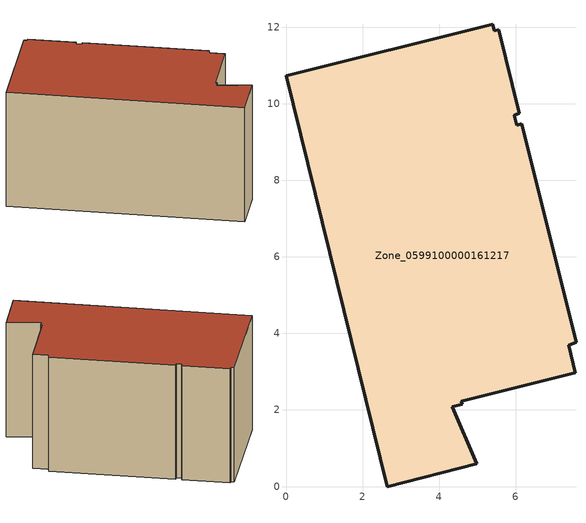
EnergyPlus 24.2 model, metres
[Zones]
Zone_0599100000161217
 floor ground (C_G): 5.96,9.7 6.02,9.44 6.16,9.47 7.58,3.77 7.39,3.69 7.56,2.97 4.58,2.23 4.6,2.15 4.34,2.09 4.98,0.6 2.65,0 0,10.73 5.4,12.07 5.44,11.91 5.55,11.94 6.09,9.75 z0
 wall outside (C_F): 4.34,2.09 4.6,2.15 4.58,2.23 7.56,2.97 7.39,3.69 7.58,3.77 6.16,9.47 6.02,9.44 5.96,9.7 6.09,9.75 5.55,11.94 5.44,11.91 5.4,12.07 0,10.73 2.65,0 4.98,0.6 4.34,2.09 z0:5.79
 roof outside (C_R): 5.55,11.94 5.44,11.91 5.4,12.07 0,10.73 2.65,0 4.98,0.6 4.34,2.09 4.6,2.15 4.58,2.23 7.56,2.97 7.39,3.69 7.58,3.77 6.16,9.47 6.02,9.44 5.96,9.7 6.09,9.75 z5.79
[BUILDING]
Pand.0599100000161217: North Axis=0; Terrain=City; Loads Convergence Tolerance Value=0.04; Temperature Convergence Tolerance Value=0.4; Solar Distribution=FullExterior; Maximum Number of Warmup Days=25; Minimum Number of Warmup Days=1
[Site:Location]
Rotterdam.The.Hague.AP_ZH_NLD Design_Conditions: Latitude=51.96; Longitude=4.45; Time Zone=1; Elevation=-4.5
[SITE:GROUNDTEMPERATURE:BUILDINGSURFACE]
18, 18, 18, 18, 18, 18, 18, 18, 18, 18, 18, 18
[MATERIAL] Thermal Absorptance=0.9; Solar Absorptance=0.7; Visible Absorptance=0.7
Name | Roughness | Thickness | Conductivity | Density | Specific Heat
G.TC.1975-1991 | MediumSmooth | 0.15 | 0.288461 | 540 | 1210
F.TC.1975-1991 | Rough | 0.3 | 0.230769 | 1920 | 840
R.TC.1975-1991 | MediumRough | 0.2 | 0.153846 | 1500 | 1000
[CONSTRUCTION]
C_G: G.TC.1975-1991
C_F: F.TC.1975-1991
C_R: R.TC.1975-1991
[ZONE]
Zone_0599100000161217: Type=1; Multiplier=1; Ceiling Height=Autocalculate; Volume=Autocalculate; Floor Area=autocalculate; Part of Total Floor Area=Yes
[ZONEINFILTRATION:DESIGNFLOWRATE]
Infil_Zone_0599100000161217: Zone or ZoneList or Space or SpaceList=Zone_0599100000161217; Schedule=AlwaysOn; Design Flow Rate Calculation Method=Flow/Area; Flow Rate per Floor Area=0.003; Constant Term Coefficient=1; Temperature Term Coefficient=0; Velocity Term Coefficient=0; Velocity Squared Term Coefficient=0
[HVACTEMPLATE:ZONE:IDEALLOADSAIRSYSTEM]
Zone_0599100000161217: Maximum Heating Supply Air Temperature=50; Minimum Cooling Supply Air Temperature=13; Maximum Heating Supply Air Humidity Ratio=0.0156; Minimum Cooling Supply Air Humidity Ratio=0.0077; Heating Limit=NoLimit; Cooling Limit=NoLimit; Dehumidification Control Type=ConstantSensibleHeatRatio; Cooling Sensible Heat Ratio=0.7; Dehumidification Setpoint=60; Humidification Control Type=None; Humidification Setpoint=30; Outdoor Air Method=None; Outdoor Air Flow Rate per Person=0.00944; Outdoor Air Flow Rate per Zone Floor Area=0; Outdoor Air Flow Rate per Zone=0; Demand Controlled Ventilation Type=None; Outdoor Air Economizer Type=NoEconomizer; Heat Recovery Type=None; Sensible Heat Recovery Effectiveness=0.7; Latent Heat Recovery Effectiveness=0.65
[ZONECONTROL:THERMOSTAT]
ThermostatControl_Zone_0599100000161217: Zone or ZoneList=Zone_0599100000161217; Control Type Schedule=DualSetpointControlType; Control 1=Thermostat_Zone_0599100000161217; Temperature Difference Between Cutout And Setpoint=0
[THERMOSTATSETPOINT:DUALSETPOINT]
Thermostat_Zone_0599100000161217: Heating Setpoint Temperature Schedule=HeatingSetpoint_Zone_0599100000161217; Cooling Setpoint Temperature Schedule=CoolingSetpoint_Zone_0599100000161217
[SCHEDULE:COMPACT]
HeatingSetpoint_Zone_0599100000161217: Through: 12/31, For: AllDays, Until: 24:00, 21
CoolingSetpoint_Zone_0599100000161217: Through: 12/31, For: AllDays, Until: 24:00, 24
DualSetpointControlType: Through: 12/31, For: AllDays, Until: 24:00, 4
AlwaysOn: Through: 12/31, For: AllDays, Until: 24:00, 1
